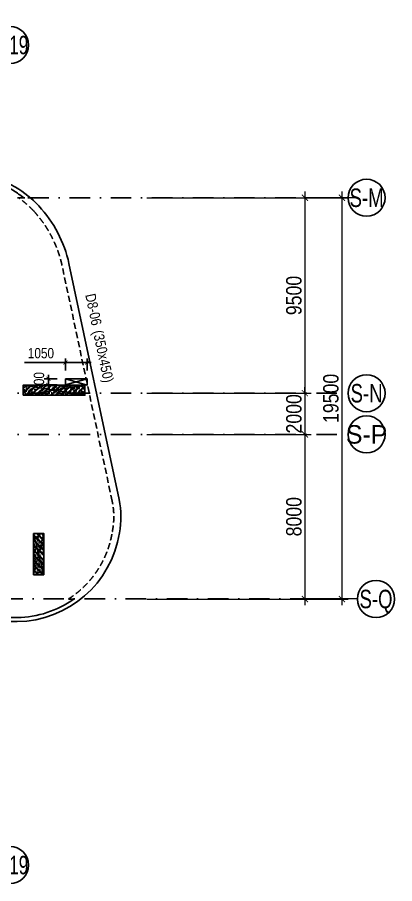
# Model space of a CAD drawing. Header units: millimetres. Extents: x -159515 to 1327256, y -225156 to 138737.
# Drawn here: x 136239 to 154587, y -45899 to -3796 of the extents above; entities that cross this region are included whole.
import ezdxf
from ezdxf.enums import TextEntityAlignment as Align

# ---------------------------------------------------------------- set-up
doc = ezdxf.new("R2010")
doc.units = ezdxf.units.MM
doc.header["$MEASUREMENT"] = 0
doc.linetypes.add('DASHDOT', pattern=[1, 0.5, -0.25, 0, -0.25])
doc.linetypes.add('DASHED', pattern=[4.5, 3, -1.5])
for name, color, linetype in [('AUDIT_I_220807103235-17', 50, 'Continuous'), ('ccu11-Khuat', 9, 'DASHED'), ('ccu11-Manh', 8, 'Continuous'), ('ccu11-Thay', 7, 'Continuous'), ('ccu12-Text', 31, 'Continuous'), ('KC2-DIM', 251, 'Continuous'), ('KT-Dim', 8, 'Continuous'), ('KT-Luoi truc South Tower', 8, 'DASHDOT'), ('Xref_ST_MBDV Cot vach 30.7.2022|Xref_ST_MBDV Cot vach 30.7.2022|Xref_ST_MBDV Cot vach 30.7.2022|Xref_ST_MBDV Cot vach 30.7.2022|A-GRID-SYM', 50, 'Continuous'), ('Xref_ST_MBDV Cot vach 30.7.2022|Xref_ST_MBDV Cot vach 30.7.2022|Xref_ST_MBDV Cot vach 30.7.2022|Xref_ST_MBDV Cot vach 30.7.2022|KC-Betong', 6, 'Continuous')]:
    doc.layers.add(name, color=color, linetype=linetype)
doc.layers.add('ccu12-Tencaukien', color=9, linetype='Continuous', lineweight=15)
doc.layers.add('KT-Kich thuoc', color=159, linetype='Continuous', lineweight=18)
doc.styles.add('Arial Narrow', font='ARIALN.TTF')
doc.styles.add('HBA-Text', font='GOTHIC.TTF')
doc.dimstyles.new('ccu12-200', dxfattribs={"dimscale": 200, "dimtxt": 2.5, "dimasz": 1, "dimexe": 1, "dimexo": 2, "dimgap": 1, "dimtad": 1, "dimdec": 0, "dimrnd": 5, "dimdsep": 46, "dimtxsty": 'Arial Narrow', "dimblk": 'ARCHTICK', "dimcen": -1, "dimdle": 1, "dimclrd": 256, "dimclre": 256, "dimclrt": 3, "dimadec": 0, "dimazin": 2, "dimtfac": 0.1, "dimtdec": 0, "dimtmove": 0, "dimatfit": 1, "dimldrblk": 'ARCHTICK', "dimfxl": 1, "dimtvp": 0.833333, "dimtolj": 1, "dimtzin": 12, "dimarcsym": 0})
doc.dimstyles.new('CCU_1-300', dxfattribs={"dimscale": 300, "dimtxt": 2.5, "dimasz": 1, "dimexe": 1, "dimexo": 2, "dimgap": 0.5, "dimtad": 1, "dimdec": 0, "dimdsep": 46, "dimtxsty": 'Arial Narrow', "dimblk": 'ARCHTICK', "dimcen": -1, "dimdle": 1, "dimclrd": 256, "dimclre": 256, "dimclrt": 3, "dimadec": 0, "dimazin": 2, "dimtfac": 0.1, "dimtdec": 0, "dimtix": 1, "dimtmove": 2, "dimatfit": 1, "dimfxl": 1, "dimtvp": 0.833333, "dimtolj": 1, "dimtzin": 12, "dimarcsym": 0})

# ---------------------------------------------------------------- blocks, each defined once
blk = doc.blocks.new('_ArchTick')
at = {"color": 0, "const_width": 0.15}
blk.add_lwpolyline([(-0.5, -0.5), (0.5, 0.5)], dxfattribs=at)
blk = doc.blocks.new('*D428')
at = {"layer": 'Defpoints', "color": 0, "transparency": 16777216}
for p in [(-265, 27070), (-265, 7570), (9819, 7570)]:
    blk.add_point(p, dxfattribs=at)
at = {"layer": 'KT-Kich thuoc', "lineweight": -2, "transparency": 16777216}
for p, q in [((9819, 27370), (9819, 7270)), ((335, 27070), (10119, 27070)), ((335, 7570), (10119, 7570))]:
    blk.add_line(p, q, dxfattribs=at)
at = {"layer": 'KT-Kich thuoc', "lineweight": -2, "transparency": 16777216, "xscale": 300, "yscale": 300, "zscale": 300}
for p, rotation in [((9819, 27070), 90), ((9819, 7570), 270)]:
    blk.add_blockref('_ArchTick', p, dxfattribs=dict(at, rotation=rotation))
at = {"layer": 'KT-Kich thuoc', "color": 3, "transparency": 16777216, "insert": (9286, 17320), "char_height": 750, "attachment_point": 5, "rotation": 90, "style": 'Arial Narrow'}
blk.add_mtext('\\A1;19500', dxfattribs=at)
blk = doc.blocks.new('*D417')
at = {"layer": 'Defpoints', "color": 0, "transparency": 16777216}
for p in [(-265, 15570), (-265, 7570), (8019, 7570)]:
    blk.add_point(p, dxfattribs=at)
at = {"layer": 'KT-Kich thuoc', "lineweight": -2, "transparency": 16777216}
for p, q in [((8019, 15870), (8019, 7270)), ((335, 15570), (8319, 15570)), ((335, 7570), (8319, 7570))]:
    blk.add_line(p, q, dxfattribs=at)
at = {"layer": 'KT-Kich thuoc', "lineweight": -2, "transparency": 16777216, "xscale": 300, "yscale": 300, "zscale": 300}
for p, rotation in [((8019, 15570), 90), ((8019, 7570), 270)]:
    blk.add_blockref('_ArchTick', p, dxfattribs=dict(at, rotation=rotation))
at = {"layer": 'KT-Kich thuoc', "color": 3, "transparency": 16777216, "insert": (7486, 11570), "char_height": 750, "attachment_point": 5, "rotation": 90, "style": 'Arial Narrow'}
blk.add_mtext('\\A1;8000', dxfattribs=at)
blk = doc.blocks.new('GRID-SYM-flat-83')
at = {"layer": 'Xref_ST_MBDV Cot vach 30.7.2022|Xref_ST_MBDV Cot vach 30.7.2022|Xref_ST_MBDV Cot vach 30.7.2022|Xref_ST_MBDV Cot vach 30.7.2022|A-GRID-SYM'}
blk.add_ellipse((0, 0, 0), major_axis=(-900, 5), ratio=1, dxfattribs=at)
at = {"layer": 'Xref_ST_MBDV Cot vach 30.7.2022|Xref_ST_MBDV Cot vach 30.7.2022|Xref_ST_MBDV Cot vach 30.7.2022|Xref_ST_MBDV Cot vach 30.7.2022|A-GRID-SYM', "style": 'HBA-Text'}
blk.add_attdef('GRID', text='', height=900, rotation=359.6303, dxfattribs=at).set_placement((0, 0, 0), align=Align.MIDDLE_CENTER)
blk = doc.blocks.new('GRID-SYM-flat-84')
at = {"layer": 'Xref_ST_MBDV Cot vach 30.7.2022|Xref_ST_MBDV Cot vach 30.7.2022|Xref_ST_MBDV Cot vach 30.7.2022|Xref_ST_MBDV Cot vach 30.7.2022|A-GRID-SYM'}
blk.add_ellipse((0, 0, 0), major_axis=(-900, 5), ratio=1, dxfattribs=at)
at = {"layer": 'Xref_ST_MBDV Cot vach 30.7.2022|Xref_ST_MBDV Cot vach 30.7.2022|Xref_ST_MBDV Cot vach 30.7.2022|Xref_ST_MBDV Cot vach 30.7.2022|A-GRID-SYM', "style": 'HBA-Text'}
blk.add_attdef('GRID', text='', height=900, rotation=359.6303, dxfattribs=at).set_placement((0, 0, 0), align=Align.MIDDLE_CENTER)
blk = doc.blocks.new('GRID-SYM-flat-85')
at = {"layer": 'Xref_ST_MBDV Cot vach 30.7.2022|Xref_ST_MBDV Cot vach 30.7.2022|Xref_ST_MBDV Cot vach 30.7.2022|Xref_ST_MBDV Cot vach 30.7.2022|A-GRID-SYM'}
blk.add_ellipse((0, 0, 0), major_axis=(-900, 5), ratio=1, dxfattribs=at)
at = {"layer": 'Xref_ST_MBDV Cot vach 30.7.2022|Xref_ST_MBDV Cot vach 30.7.2022|Xref_ST_MBDV Cot vach 30.7.2022|Xref_ST_MBDV Cot vach 30.7.2022|A-GRID-SYM', "style": 'HBA-Text'}
blk.add_attdef('GRID', text='', height=900, rotation=359.6303, dxfattribs=at).set_placement((0, 0, 0), align=Align.MIDDLE_CENTER)
blk = doc.blocks.new('GRID-SYM-flat-86')
at = {"layer": 'Xref_ST_MBDV Cot vach 30.7.2022|Xref_ST_MBDV Cot vach 30.7.2022|Xref_ST_MBDV Cot vach 30.7.2022|Xref_ST_MBDV Cot vach 30.7.2022|A-GRID-SYM'}
blk.add_ellipse((0, 0, 0), major_axis=(-900, 5), ratio=1, dxfattribs=at)
at = {"layer": 'Xref_ST_MBDV Cot vach 30.7.2022|Xref_ST_MBDV Cot vach 30.7.2022|Xref_ST_MBDV Cot vach 30.7.2022|Xref_ST_MBDV Cot vach 30.7.2022|A-GRID-SYM', "style": 'HBA-Text'}
blk.add_attdef('GRID', text='', height=900, rotation=359.6303, dxfattribs=at).set_placement((0, 0, 0), align=Align.MIDDLE_CENTER)
blk = doc.blocks.new('GRID-SYM-flat-73')
at = {"layer": 'Xref_ST_MBDV Cot vach 30.7.2022|Xref_ST_MBDV Cot vach 30.7.2022|Xref_ST_MBDV Cot vach 30.7.2022|Xref_ST_MBDV Cot vach 30.7.2022|A-GRID-SYM'}
blk.add_circle((0, 0, 0), 900, dxfattribs=at)
at = {"layer": 'Xref_ST_MBDV Cot vach 30.7.2022|Xref_ST_MBDV Cot vach 30.7.2022|Xref_ST_MBDV Cot vach 30.7.2022|Xref_ST_MBDV Cot vach 30.7.2022|A-GRID-SYM', "style": 'HBA-Text'}
blk.add_attdef('GRID', text='', height=900, rotation=359.6303, dxfattribs=at).set_placement((0, 0, 0), align=Align.MIDDLE_CENTER)
blk = doc.blocks.new('*D418')
at = {"layer": 'Defpoints', "color": 0, "transparency": 16777216}
for p in [(-265, 27070), (-265, 17570), (8019, 17570)]:
    blk.add_point(p, dxfattribs=at)
at = {"layer": 'KT-Kich thuoc', "lineweight": -2, "transparency": 16777216}
for p, q in [((8019, 27370), (8019, 17270)), ((335, 27070), (8319, 27070)), ((335, 17570), (8319, 17570))]:
    blk.add_line(p, q, dxfattribs=at)
at = {"layer": 'KT-Kich thuoc', "lineweight": -2, "transparency": 16777216, "xscale": 300, "yscale": 300, "zscale": 300}
for p, rotation in [((8019, 27070), 90), ((8019, 17570), 270)]:
    blk.add_blockref('_ArchTick', p, dxfattribs=dict(at, rotation=rotation))
at = {"layer": 'KT-Kich thuoc', "color": 3, "transparency": 16777216, "insert": (7486, 22320), "char_height": 750, "attachment_point": 5, "rotation": 90, "style": 'Arial Narrow'}
blk.add_mtext('\\A1;9500', dxfattribs=at)
blk = doc.blocks.new('*D419')
at = {"layer": 'Defpoints', "color": 0, "transparency": 16777216}
for p in [(-265, 17570), (-265, 15570), (8019, 15570)]:
    blk.add_point(p, dxfattribs=at)
at = {"layer": 'KT-Kich thuoc', "lineweight": -2, "transparency": 16777216}
for p, q in [((8019, 17570), (8019, 17870)), ((335, 17570), (8319, 17570)), ((8019, 17570), (8019, 15570)), ((335, 15570), (8319, 15570)), ((8019, 15570), (8019, 15270))]:
    blk.add_line(p, q, dxfattribs=at)
at = {"layer": 'KT-Kich thuoc', "lineweight": -2, "transparency": 16777216, "xscale": 300, "yscale": 300, "zscale": 300}
for p, rotation in [((8019, 17570), 270), ((8019, 15570), 90)]:
    blk.add_blockref('_ArchTick', p, dxfattribs=dict(at, rotation=rotation))
at = {"layer": 'KT-Kich thuoc', "color": 3, "transparency": 16777216, "insert": (7486, 16570), "char_height": 750, "attachment_point": 5, "rotation": 90, "style": 'Arial Narrow'}
blk.add_mtext('\\A1;2000', dxfattribs=at)
blk = doc.blocks.new('*D124')
at = {"layer": 'Defpoints', "color": 0, "transparency": 16777216}
for p in [(138579, -20575), (138579, -21364), (139629, -21364)]:
    blk.add_point(p, dxfattribs=at)
at = {"layer": 'KC2-DIM', "lineweight": -2, "transparency": 16777216}
for p, q in [((138579, -20575), (136595, -20575)), ((138579, -20964), (138579, -20375)), ((139629, -20575), (138579, -20575)), ((139629, -20964), (139629, -20375)), ((139629, -20575), (139829, -20575))]:
    blk.add_line(p, q, dxfattribs=at)
at = {"layer": 'KC2-DIM', "lineweight": -2, "transparency": 16777216, "xscale": 200, "yscale": 200, "zscale": 200}
blk.add_blockref('_ArchTick', (138579, -20575), dxfattribs=at)
at = {"layer": 'KC2-DIM', "lineweight": -2, "transparency": 16777216, "xscale": 200, "yscale": 200, "zscale": 200, "rotation": 180}
blk.add_blockref('_ArchTick', (139629, -20575), dxfattribs=at)
at = {"layer": 'KC2-DIM', "color": 3, "transparency": 16777216, "insert": (137387, -20119), "char_height": 500, "attachment_point": 5, "style": 'Arial Narrow'}
blk.add_mtext('\\A1;1050', dxfattribs=at)
blk = doc.blocks.new('*D125')
at = {"layer": 'Defpoints', "color": 0, "transparency": 16777216}
for p in [(138579, -21364), (137750, -21664), (138579, -21664, 0)]:
    blk.add_point(p, dxfattribs=at)
at = {"layer": 'KC2-DIM', "lineweight": -2, "transparency": 16777216}
for p, q in [((138179, -21364), (137550, -21364)), ((137750, -21364), (137750, -21164)), ((137750, -21364), (137750, -21664)), ((138179, -21664), (137550, -21664)), ((137750, -21664), (137750, -21864))]:
    blk.add_line(p, q, dxfattribs=at)
at = {"layer": 'KC2-DIM', "lineweight": -2, "transparency": 16777216, "xscale": 200, "yscale": 200, "zscale": 200}
for p, rotation in [((137750, -21364), 270), ((137750, -21664), 90)]:
    blk.add_blockref('_ArchTick', p, dxfattribs=dict(at, rotation=rotation))
at = {"layer": 'KC2-DIM', "color": 3, "transparency": 16777216, "insert": (137295, -21514), "char_height": 500, "attachment_point": 5, "rotation": 90, "style": 'Arial Narrow'}
blk.add_mtext('\\A1;300', dxfattribs=at)
blk = doc.blocks.new('*U192')
at = {"layer": 'ccu12-Tencaukien', "color": 8, "ltscale": 10000}
blk.add_line((361, -155), (354, -155), dxfattribs=at)
at = {"layer": 'ccu12-Text', "color": 2, "style": 'Arial Narrow', "width": 0.8}
blk.add_attdef('SH', text='', height=300, dxfattribs=at).set_placement((276, 6), align=Align.BOTTOM_RIGHT)
at = {"layer": 'ccu12-Text', "color": 31, "style": 'Arial Narrow', "width": 0.8}
for tag, p in [('(', (508, -75)), ('KT', (633, -75)), (')', (963, -75))]:
    blk.add_attdef(tag, text='', height=250, dxfattribs=at).set_placement(p, align=Align.BOTTOM_LEFT)
blk = doc.blocks.new('*U950')
h = blk.add_hatch()
h.set_pattern_fill('VATLIEU04', color=250, scale=40, style=0, pattern_type=2)
h.set_pattern_definition([(50, (-450, 3050), (286.904, -25.101), [30, -330]), (355, (-450, 3050), (-55.5, 300.877), [24, -264]), (100.451, (-426.1, 3047.9), (231.404, 275.776), [25.496, -280.457]), (46.184, (-450, 3130), (426.896, -66.208), [45, -495]), (96.636, (-414.43, 3124.5), (373.865, 389.647), [38.244, -420.685]), (351.184, (-450, 3130), (373.865, 389.65), [36, -396]), (21, (-410, 3110), (238.763, -161.048), [30, -330]), (326, (-410, 3110), (97.326, 290.06), [24, -264]), (71.451, (-390.1, 3096.58), (336.09, 129.012), [25.496, -280.457]), (37.5, (-450, 3050), (4.864, 133.1575), [0, -260.8, 0, -268, 0, -265]), (7.5, (-450, 3050), (105.228, 157.7647), [0, -152.8, 0, -254.8, 0, -101]), (327.5, (-539.2, 3050), (213.529, -9.022), [0, -100, 0, -312, 0, -414]), (317.5, (-579.2, 3050), (233.274, 40.042), [0, -130, 0, -207.2, 0, -294]), (45, (-450, 3050), (-120.208, 120.208), []), (45, (-450, 3099), (-120.208, 120.208), [])])
h.paths.add_polyline_path([(-475, -475), (25, -475), (25, 2525), (-475, 2525)])
at = {"color": 6, "ltscale": 0.25}
blk.add_lwpolyline([(-475, -475), (25, -475), (25, 2525), (-475, 2525)], close=True, dxfattribs=at)
at = {"layer": 'Defpoints', "linetype": 'ByBlock', "ltscale": 30}
for p, q in [((25, -475), (-475, 2525)), ((-475, -475), (25, 2525))]:
    blk.add_line(p, q, dxfattribs=at)
blk = doc.blocks.new('*U48')
h = blk.add_hatch()
h.set_pattern_fill('VATLIEU04', color=250, scale=40, style=0, pattern_type=2)
h.set_pattern_definition([(50, (-450, 2050), (286.904, -25.1), [30, -330]), (355, (-450, 2050), (-55.5, 300.877), [24, -264]), (100.451, (-426.1, 2047.9), (231.404, 275.776), [25.496, -280.457]), (46.184, (-450, 2130), (426.896, -66.208), [45, -495]), (96.636, (-414.43, 2124.5), (373.865, 389.65), [38.244, -420.685]), (351.184, (-450, 2130), (373.865, 389.65), [36, -396]), (21, (-410, 2110), (238.763, -161.048), [30, -330]), (326, (-410, 2110), (97.326, 290.06), [24, -264]), (71.451, (-390.1, 2096.58), (336.09, 129.012), [25.496, -280.457]), (37.5, (-450, 2050), (4.864, 133.1575), [0, -260.8, 0, -268, 0, -265]), (7.5, (-450, 2050), (105.228, 157.765), [0, -152.8, 0, -254.8, 0, -101]), (327.5, (-539.2, 2050), (213.529, -9.022), [0, -100, 0, -312, 0, -414]), (317.5, (-579.2, 2050), (233.274, 40.042), [0, -130, 0, -207.2, 0, -294]), (45, (-450, 2050), (-120.208, 120.208), []), (45, (-450, 2099), (-120.208, 120.208), [])])
h.paths.add_polyline_path([(-475, -475), (25, -475), (25, 1525), (-475, 1525)])
at = {"color": 6, "ltscale": 0.25}
blk.add_lwpolyline([(-475, -475), (25, -475), (25, 1525), (-475, 1525)], close=True, dxfattribs=at)
at = {"layer": 'Defpoints', "linetype": 'ByBlock', "ltscale": 30}
for p, q in [((25, -475), (-475, 1525)), ((-475, -475), (25, 1525))]:
    blk.add_line(p, q, dxfattribs=at)
blk = doc.blocks.new('MBC-T8')
at = {"layer": 'Xref_ST_MBDV Cot vach 30.7.2022|Xref_ST_MBDV Cot vach 30.7.2022|Xref_ST_MBDV Cot vach 30.7.2022|Xref_ST_MBDV Cot vach 30.7.2022|KC-Betong', "linetype": 'ByBlock', "xscale": -1, "rotation": 270}
blk.add_blockref('*U950', (19775, 475, 0), dxfattribs=at)
at = {"layer": 'Xref_ST_MBDV Cot vach 30.7.2022|Xref_ST_MBDV Cot vach 30.7.2022|Xref_ST_MBDV Cot vach 30.7.2022|Xref_ST_MBDV Cot vach 30.7.2022|KC-Betong', "linetype": 'ByBlock', "xscale": -1}
blk.add_blockref('*U48', (19825, -8245), dxfattribs=at)
blk = doc.blocks.new('MBCV-T8')
blk.add_blockref('MBC-T8', (30901, -15834, 0))
blk = doc.blocks.new('MBKC-T10-T20')
for points in [[(-26322, 27524), (-26323, 27523), (-28912, 34887, 0.338337), (-32785, 36423), (-62221, 26268, 0.459457), (-64261, 21119), (-55492, 6792, 0.279689), (-50526, 5761), (-27809, 13599, 0.204279), (-27743, 13720), (-27519, 14750, -0.275412), (-26791, 15550), (-22379, 17068, -0.414195), (-21217, 16504), (-12888, -7587, 0.319754), (-8068, -11021), (37069, -11021, 0.36531), (42035, -6710, 0.102434), (42026, -5088), (39585, 6383, 0.132611), (38119, 9181, 0.066499), (36987, 10096, 0.137615), (34907, 10679), (9263, 10679)], [(-53538, 5887, 0.161195), (-50592, 5950), (-27937, 13766), (-27715, 14791, -0.274307), (-26853, 15740), (-22444, 17257, -0.414153), (-21028, 16569), (-12699, -7522, 0.319754), (-8068, -10821), (37068, -10821, 0.151467), (39827, -9921)], [(-53538, 5887, 0.161195), (-50592, 5950), (-27937, 13766), (-27715, 14791, -0.274307), (-26853, 15740), (-22444, 17257, -0.414153), (-21028, 16569), (-12699, -7522, 0.319754), (-8068, -10821), (37068, -10821, 0.151467), (39827, -9921, 0.151467)], [(37383, 9579, 0.028724), (36883, 9925, 0.137615), (34907, 10479), (9263, 10479)]]:
    blk.add_lwpolyline(points, format="xyb")
at = {"layer": 'ccu11-Khuat', "ltscale": 100}
blk.add_lwpolyline([(39827, -9921), (39559, -9921, 0.215007), (41691, -6648, 0.102955), (41684, -5161), (39243, 6308, 0.132448), (37863, 8942, 0.047218), (37133, 9579), (37700, 9579)], format="xyb", dxfattribs=at)
at = {"layer": 'ccu11-Manh'}
for p, q in [((39413, 780), (40463, 479)), ((40463, 780), (39413, 480))]:
    blk.add_line(p, q, dxfattribs=at)
at = {"layer": 'ccu11-Thay'}
blk.add_lwpolyline([(39413, 780), (40463, 780), (40463, 479), (39413, 480), (39413, 780)], dxfattribs=at)
blk.add_blockref('MBCV-T8', (-12838, 15813, 0))
blk = doc.blocks.new('Asix South Tower')
at = {"layer": 'KT-Kich thuoc'}
for p, q in [((10576.4, 27070.4), (8018.8, 27070.4)), ((10576.4, 7570.4), (8018.8, 7570.4))]:
    blk.add_line(p, q, dxfattribs=at)
at = {"layer": 'KT-Luoi truc South Tower', "ltscale": 2000}
for p, q in [((-49426.2, 27070.4), (10118.8, 27070.4)), ((-49426.2, 17570.4), (10118.8, 17570.4)), ((-49426.2, 15570.4), (10118.8, 15570.4)), ((-52698.1, 7570.4), (10118.8, 7570.4))]:
    blk.add_line(p, q, dxfattribs=at)
at = {"layer": 'KT-Dim'}
ref = blk.add_blockref('GRID-SYM-flat-73', (-6317.9, 34491.9, 0), dxfattribs=dict(at, xscale=-1, rotation=179.6748020054017))
ref.add_attrib('GRID', 'S-19', dxfattribs={"layer": 'AUDIT_I_220807103235-17', "height": 900, "style": 'HBA-Text', "width": 0.7}).set_placement((-6317.9, 34491.9, 0), align=Align.MIDDLE_CENTER)
ref = blk.add_blockref('GRID-SYM-flat-83', (11018.8, 27070, 0), dxfattribs=dict(at, rotation=0.325197994598278))
ref.add_attrib('GRID', 'S-M', dxfattribs={"layer": 'AUDIT_I_220807103235-17', "height": 900, "style": 'HBA-Text', "width": 0.75}).set_placement((11018.8, 27070, 0), align=Align.MIDDLE_CENTER)
ref = blk.add_blockref('GRID-SYM-flat-84', (11018.8, 17570.1, 0), dxfattribs=dict(at, rotation=0.325197994598278))
ref.add_attrib('GRID', 'S-N', dxfattribs={"layer": 'AUDIT_I_220807103235-17', "height": 900, "style": 'HBA-Text', "width": 0.75}).set_placement((11018.8, 17570.1, 0), align=Align.MIDDLE_CENTER)
ref = blk.add_blockref('GRID-SYM-flat-85', (11018.8, 15570.1, 0), dxfattribs=dict(at, rotation=0.325197994598278))
ref.add_attrib('GRID', 'S-P', dxfattribs={"layer": 'AUDIT_I_220807103235-17', "height": 900, "rotation": 359.95545, "style": 'HBA-Text'}).set_placement((11018.8, 15570.1, 0), align=Align.MIDDLE_CENTER)
ref = blk.add_blockref('GRID-SYM-flat-86', (11476.4, 7570.1, 0), dxfattribs=dict(at, rotation=0.325197994598278))
ref.add_attrib('GRID', 'S-Q', dxfattribs={"layer": 'AUDIT_I_220807103235-17', "height": 900, "style": 'HBA-Text', "width": 0.75}).set_placement((11476.4, 7570.1, 0), align=Align.MIDDLE_CENTER)
ref = blk.add_blockref('GRID-SYM-flat-73', (-6317.9, -5359.1, 0), dxfattribs=dict(at, rotation=0.325197994598278))
ref.add_attrib('GRID', 'S-19', dxfattribs={"layer": 'AUDIT_I_220807103235-17', "height": 900, "style": 'HBA-Text', "width": 0.7}).set_placement((-6317.9, -5359.1, 0), align=Align.MIDDLE_CENTER)
at = {"layer": 'KT-Kich thuoc'}
for base, p1, p2, picture, middle in [((9818.8, 7570.4), (-265.4, 27070.4), (-265.4, 7570.4), '*D428', (9285.9, 17320.4)), ((8018.8, 17570.4), (-265.4, 27070.4), (-265.4, 17570.4), '*D418', (7485.9, 22320.4)), ((8018.8, 15570.4), (-265.4, 17570.4), (-265.4, 15570.4), '*D419', (7485.9, 16570.4)), ((8018.8, 7570.4), (-265.4, 15570.4), (-265.4, 7570.4), '*D417', (7485.9, 11570.4))]:
    dim = blk.add_linear_dim(base=base, p1=p1, p2=p2, angle=90, dimstyle='CCU_1-300', dxfattribs=at)
    dim.commit()
    dim.dimension.update_dxf_attribs({"geometry": picture, "text_midpoint": middle})

msp = doc.modelspace()

# ---------------------------------------------------------------- block references
msp.add_blockref('MBKC-T10-T20', (99166.2, -22143.4))
at = {"layer": 'ccu12-Tencaukien', "extrusion": (-8.67117e-07, -6.3318e-07, 1)}
ref = msp.add_blockref('*U192', (139603.3, -19100, -0.1), dxfattribs=dict(at, xscale=1.815893337873055, yscale=1.815893337873055, zscale=1.815893337873055, rotation=261.5513052494432))
ref.add_attrib('KT', '(350x450)', dxfattribs={"color": 31, "extrusion": (-8.67117e-07, -6.3318e-07, 1), "height": 500, "rotation": 282.01437, "style": 'Arial Narrow'}).set_placement((139761.7, -19092.8, -0.1), align=Align.BOTTOM_LEFT)
ref.add_attrib('SH', 'D8-06', dxfattribs={"color": 2, "extrusion": (-8.67117e-07, -6.3318e-07, 1), "height": 500, "rotation": 282.01437, "style": 'Arial Narrow'}).set_placement((139717.3, -18841.6, -0.1), align=Align.BOTTOM_RIGHT)
at = {"layer": 'KT-Kich thuoc'}
msp.add_blockref('Asix South Tower', (142202.4, -39634.4), dxfattribs=at)

# ---------------------------------------------------------------- dimensions: what is measured, and where the dimension line sits
at = {"layer": 'KC2-DIM'}
dim = msp.add_linear_dim(base=(138579.3, -20574.6), p1=(139629.3, -21363.8), p2=(138579.3, -21363.8), dimstyle='ccu12-200', override={"dimzin": 0}, dxfattribs=at)
dim.commit()
dim.dimension.update_dxf_attribs({"geometry": '*D124', "text_midpoint": (137387.1, -20119.3)})
dim = msp.add_linear_dim(base=(137750.2, -21663.9), p1=(138579.3, -21363.8), p2=(138579.3, -21663.9, 0), angle=90, dimstyle='ccu12-200', override={"dimzin": 0}, dxfattribs=at)
dim.commit()
dim.dimension.update_dxf_attribs({"geometry": '*D125', "text_midpoint": (137750.2, -21513.8), "dimtype": 160})

doc.saveas('drawing.dxf')
